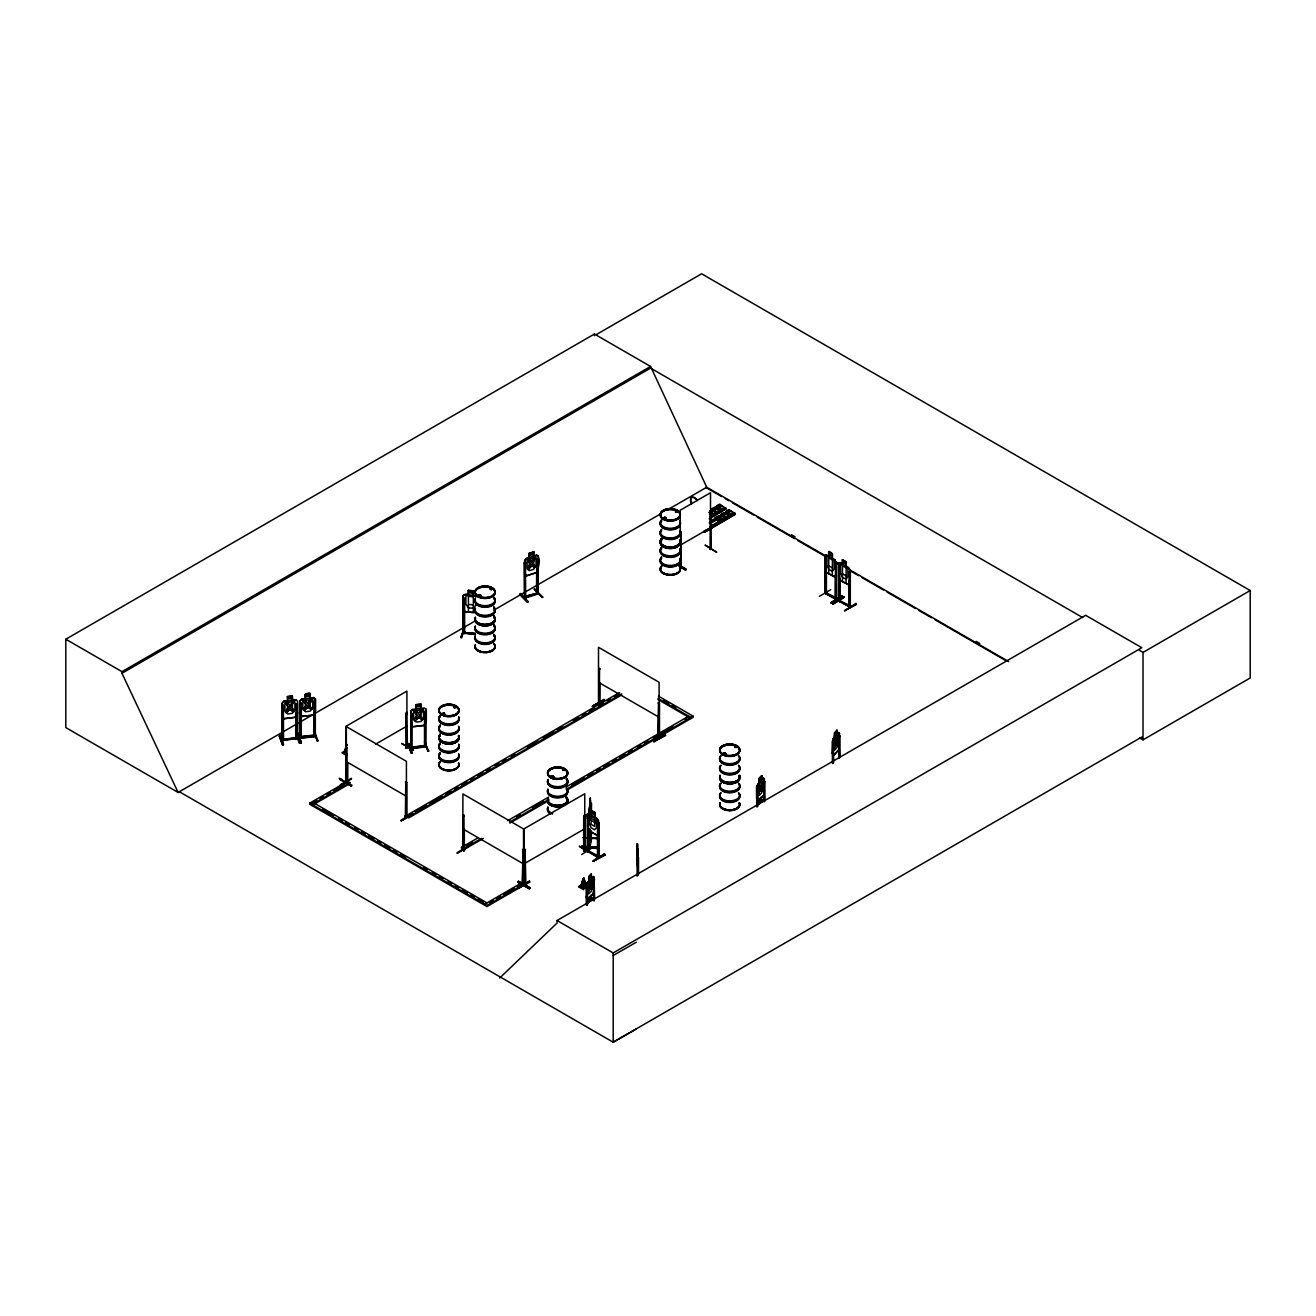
<?xml version="1.0" encoding="UTF-8"?>
<svg xmlns="http://www.w3.org/2000/svg" width="1316" height="1316" viewBox="0 0 1316 1316"><rect width="100%" height="100%" fill="white"/><g stroke="black" fill="none" stroke-linecap="round" stroke-linejoin="round"><path stroke-width="1.5" d="M589.963 815.081L590.177 811.248L590.489 813.765M583.531 881.588L583.63 878.134L586.048 884.911M637.388 846.764L637.438 843.688L637.766 875.124M590.687 815.821L590.654 802.859L590.177 809.291L589.881 806.971M581.442 847.504L581.54 846.254L597.513 847.274M597.415 848.491L581.442 847.405L597.497 847.965M597.497 847.405L581.524 846.385M637.388 858.295L637.388 848.54L637.915 863.757L637.651 856.946L637.487 859.447L637.388 858.493M589.782 815.904L589.864 806.988M590.21 815.443L590.21 802.53M589.075 815.64L590.407 797.99L589.765 801.263M589.667 806.79L589.667 814.818L590.21 803.961L589.075 809.85M637.701 862.062L637.553 863.987L637.109 856.19M589.667 805.359L589.42 815.443M347.21 754.348L345.746 754.2L346.7 744.214L345.664 749.577M583.481 878.644L586.262 887.379L583.926 888.316L582.462 888.168L583.63 878.134M345.878 782.675L347.457 781.671M405.279 815.755L406.957 816.068L405.262 816.002M406.809 816.019L406.529 817.631L406.019 816.743M406.809 817.335L406.809 782.346L405.772 781.77L405.377 817.104M462.788 850.103C467.69 851.649 460.913 846.78 464.055 849.56M463.906 850.843L462.804 850.235L462.903 793.943L523.505 828.915L523.62 885.224L523.834 883.546L522.468 883.299M463.528 849.955L464.334 850.531L464.334 829.425M599.652 702.925L598.5 702.267M659.069 737.322L657.918 736.647L659.596 736.96L659.612 738.375L657.918 737.931L659.217 738.589L659.102 682.28L598.5 647.308L598.5 703.583L600.047 703.978M588.334 852.242L587.232 851.649L588.91 851.962L588.762 830.56M588.762 850.662L587.331 850.449M597.497 856.107C600.655 855.63 595.474 856.601 598.648 858.032L598.5 820.427L594.766 816.841L594.898 812.466L591.048 810.376L594.898 812.466M588.482 851.32L598.352 856.65L598.533 857.966L579.353 846.089L599.06 856.469L599.043 857.802L598.928 822.747L597.892 822.155M579.501 846.632L598.862 857.637M658.066 736.713L659.069 738.605M658.921 738.49L657.967 737.996L658.461 702.728L659.497 703.32L659.497 738.292L658.461 737.717M659.497 736.976L658.428 736.351L658.345 737.651L658.461 714.621M825.264 591.608L826.514 592.216L826.135 593.845L824.885 593.236L824.869 555.615L826.02 572.098L834.87 577.099L836.285 573.463M826.53 592.332L824.852 591.887L826.563 593.565M835.216 597.809C838.621 597.875 833.999 599.274 836.302 599.635L836.17 561.899L832.403 558.329M824.869 593.121L836.581 599.29M836.581 598.023L826.135 592.924L836.005 598.254L835.956 599.57M838.785 599.932C841.533 599.454 836.762 600.951 840.134 601.33M839.756 601.692L840.085 600.096M848.754 605.557L850.449 606.002L848.935 605.738M849.873 607.564L848.787 606.956L849.281 571.687L850.3 572.279L850.3 607.268L838.72 601.116M833.242 756.058L832.436 752.801L833.176 756.256L838.736 749.824L839.378 733.193L839.427 758.065M838.802 749.89L839.378 744.724M679.484 565.995L685.735 570.075L679.237 566.225L685.735 570.075L686.047 569.154L679.517 565.436L686.014 569.203M636.96 846.649L637.931 870.386L636.96 858.032M590.226 797.99L589.848 805.359M589.765 802.694L590.111 799.454M599.356 838.226L583.301 837.766L599.372 838.276M589.979 811.594L589.979 815.492M591.542 803.402L591.378 815.904M591.361 838.407L589.14 846.139L590.127 845.415M590.851 837.075C591.394 843.984 590.851 833.768 591.361 838.045M590.999 836.976L589.996 845.579M591.69 838.489L589.815 847.422L589.979 829.096M590.539 813.633L590.983 812.35L590.851 815.821L590.621 800.227M345.746 754.2L344.627 753.657L346.766 744.675M582.462 888.168L581.343 887.626L583.301 878.545M442.044 713.897L443.607 713.124M442.67 713.321L442.916 714.292M443.114 713.42L442.094 714.127M442.883 714.473L444.364 713.305M479.205 595.013L479.073 596.115M454.25 707.597L454.185 707.778M454.25 706.955L455.681 707.416L454.382 706.791M454.382 706.939L455.649 707.547L454.365 707.86M481.261 595.934L479.748 594.799M491.394 589.667L490.967 588.466L490.194 589.486M490.835 589.354L490.852 588.499M490.555 589.486L491.526 589.404L490.49 589.157M490.588 589.107L491.394 588.597M550.927 776.292L551.536 777.443L553.345 777.098M551.634 776.621L552.687 775.716M553.822 776.884L553.263 775.914M562.672 770.057L563.528 769.58M563.133 770.436L564.021 769.695M664.087 517.747L664.333 518.718M665.485 518.817C667.705 517.484 662.622 517.04 664.728 517.566M666.06 518.34L665.287 517.566M675.799 511.299L676.704 511.365L675.519 511.48M677.016 511.71L675.733 511.628M676.079 511.628L675.848 511.727M722.862 753.706L724.162 752.736M723.734 753.657L724.409 752.637L725.971 753.706M723.455 753.723L724.162 754.249M725.346 753.854L724.952 753.015M723.866 753.821L725.511 753.262L724.688 752.653M735.628 746.633L736.088 747.011M735.381 747.324L735.874 746.501M344.118 752.851L346.552 744.313L344.627 753.657M475.948 605.097L473.349 608.288L468.48 607.844L465.88 604.143L465.88 596.115L468.48 594.931C466.802 591.937 460.386 597.793 464.877 594.487M468.48 612.137L468.348 590.358L473.546 590.851L473.513 595.26L464.844 594.585M468.315 594.766L468.348 590.358M473.365 590.983L473.349 612.598L464.712 611.792L463.117 607.35M473.546 590.851L468.315 590.456M581.08 885.981L583.268 878.282L581.343 887.626M580.833 886.82L583.218 878.43M463.281 598.04L464.712 598.188M464.301 628.406L461.735 637.75L460.863 637.651L464.4 627.864L463.528 628.505M460.88 637.586L464.4 627.864M475.356 634.526L463.117 633.012M463.166 632.157L464.877 631.91L463.117 631.729M464.581 631.779L464.795 633.506L463.166 633.424M340.531 779.269L351.487 786.145C327.487 769.827 344.874 783.76 352.046 785.109M351.487 786.113L340.104 779.5M529.92 887.741L518.438 881.309L529.953 887.724L529.328 888.81L517.912 882.213L529.345 888.744M538.096 593.483L524.212 597.957C523.242 594.454 528.506 597.809 524.426 598.319L524.212 562.985L525.479 562.574L525.643 597.925M538.211 592.578L536.533 592.71L538.343 592.578M538.211 567.739L536.681 572.394L526.104 575.799M524.722 572.082L526.071 576.079L536.879 572.592C538.31 567.624 541.616 558.247 536.747 555.155L533.852 556.207M832.354 752.917L833.044 738.835M598.5 831.909L597.184 835.627L598.467 832.09M834.87 577.099L836.17 573.381M846.007 566.193L849.889 569.91C851.814 571.703 846.797 591.838 850.021 581.392M587.15 882.641L586.081 885.043L586.311 905.128M586.311 885.059L588.926 880.98L588.844 876.62L591.378 874.219M764.316 801.674L764.349 778.743C762.688 776.572 757.095 784.287 756.651 786.688L756.733 806.724M756.733 786.672L759.348 782.592L759.348 778.282L761.8 775.815M289.783 705.985L292.399 701.872L292.3 709.916L287.497 710.508L287.497 702.464L294.175 701.494L290.902 706.84C298.074 712.252 291.938 714.029 289.865 707.893C288.056 714.374 281.459 714.456 288.78 707.07C281.18 699.717 289.306 702.316 289.964 705.837M519.507 594.322L527.338 602.448M528.127 601.461L520.198 593.417L528.127 602.202M295.738 717.105L297.432 712.63M282.167 714.621L283.762 718.717L295.87 717.22L297.63 712.729M313.636 714.901L315.495 710.426L313.767 715.032L301.66 716.513L300.064 712.433M424.443 725.231L426.285 720.757L424.558 725.363L412.451 726.843L410.855 722.747M839.46 733.374L838.621 732.519L837.075 734.641L836.992 730.051L834.591 732.765L833.472 739.921L833.587 762.721M340.17 784.978L351.536 778.365L341.617 784.895M351.438 778.924L341.716 784.566M457.261 852.587L468.628 845.958L457.343 853.294M457.228 853.113L468.463 846.517M604.225 700.063L592.348 706.248M592.858 705.952L604.143 699.832M604.143 699.355L592.299 706.297M581.688 854.479L592.48 847.668M844.378 596.888L832.567 603.797M844.329 597.448L833.143 604.225M283.483 744.988L280.111 735.2L283.483 744.264L282.611 745.103L279.288 735.957L282.611 745.07M297.169 733.835L298.041 732.996L301.38 742.8L300.509 742.898L297.169 733.802L301.282 742.619M407.976 744.116L408.848 743.31L412.171 753.114L411.299 753.229L407.976 744.116L408.848 744.034L412.056 752.949M411.299 753.196L408.042 744.05M587.035 882.691L593.253 876.489L591.378 878.512L591.312 873.923L588.696 876.571L588.778 880.93L587.479 883.694L587.512 904.553M763.625 778.282L761.8 780.125L761.734 775.535L759.118 778.184L759.2 782.543L757.884 785.29L757.934 806.165M587.084 905.145L588.565 898.154L591.032 895.686M345.713 782.642L345.828 726.333L406.414 761.322L406.414 817.565L405.953 816.775M598.5 703.682L599.125 702.037L598.862 703.237M583.597 849.33C587.528 847.126 582.511 853.179 584.748 850.021L584.748 793.778L524.146 828.767L524.146 885.01L523.883 849.955L522.863 849.363L522.468 884.714L522.353 883.233M588.877 850.728C585.34 849.593 589.683 850.646 588.877 852.011M838.572 601.099L838.588 563.544L839.921 562.606L842.602 564.268M281.756 740.299L297.482 738.375M299.653 738.095L315.379 736.17M412.303 747.241C411.924 751.781 408.815 744.955 412.303 747.603L426.17 745.218M410.444 748.426L426.17 746.501M347.737 782.017L346.601 782.642L347.852 780.618L345.68 781.293L347.457 780.404M407.318 746.353L405.772 746.748L406.809 746.024M525.577 883.414L523.258 883.891L523.505 885.158M590.884 838.44L589.14 847.405L589.436 846.451M589.881 847.389L589.815 829.919M680.207 566.406L680.142 565.09M681.112 566.472L680.142 565.222M710.558 548.937L710.92 549.233M478.925 594.996L478.975 596.477L481.146 595.77M490.276 588.861L491.361 589.486M444.43 714.177L444.627 713.157M454.316 707.268L455.171 707.547M663.758 517.747L664.596 519.178L666.406 518.389M664.531 518.817L664.761 517.352M551.075 776.095L552.078 777.213M551.272 776.391L552.72 775.798L553.148 776.95M552.078 776.144L552.605 775.914M563.232 769.876L564.153 770.551L563.824 769.531M725.807 753.772L723.06 754.15L724.409 752.933M736.088 747.159L734.854 747.488M524.673 598.237L524.574 560.616L526.038 558.609L529.262 557.688L529.164 553.296L533.852 551.898L533.704 556.388L536.007 557.079L536.007 565.123L533.704 569.302L529.41 570.7L527.107 567.986L527.107 559.958L529.41 557.787L529.164 553.296M524.804 560.715L526.186 558.823M833.077 738.934L838.785 732.568M833.242 738.983L834.837 737.174L834.591 732.765M833.094 743.145L833.094 762.573M838.917 757.917L839.575 735.792L840.085 757.325M840.085 735.94L838.917 736.549M833.077 756.009L838.588 749.775M283.45 740.415L283.335 705.113M297.383 737.47L295.886 737.289L297.317 737.108M297.597 738.687L297.597 701.066L295.771 699.767L292.448 700.178L294.883 701.56L294.883 709.604L292.3 713.354L287.497 713.946L284.914 710.821L284.914 702.793L287.497 701.033L287.283 696.509L292.448 695.884L292.481 700.276L292.267 696.049M301.512 736.927L301.315 738.26L301.035 736.565L299.686 736.779L313.619 735.48M301.232 738.342L301.348 703.237L299.818 703.089L299.768 738.424L315.33 736.499L315.33 698.944M424.723 745.35L426.285 746.814L410.724 748.722L410.822 711.117L412.467 709.373L424.509 708.008L426.318 709.308L426.318 720.855M340.614 778.595L340.054 779.631M287.316 700.918L283.779 701.247L282.167 703.089L282.068 740.678L281.92 705.294L283.45 705.442M283.878 701.477L282.331 703.122L282.331 714.588M315.527 710.525L315.527 698.977L313.685 697.579C305.707 701.099 315.511 689.041 305.18 694.322L305.213 698.714L301.677 699.043L300.032 700.786L300.13 738.473L299.966 736.746M300.229 700.918L301.792 699.29M411.02 711.249L412.566 709.604M711.002 549.265L710.508 513.997L710.327 548.953M587.035 886.902L587.035 904.388M593.417 899.914L594.125 879.746L594.618 899.338M594.618 879.91L593.417 880.47M587.035 899.766L593.055 893.696M593.203 893.745L587.117 900.029L586.163 896.492M757.457 788.514L757.457 804.06M763.823 801.526L764.547 781.359L765.04 800.95M765.04 781.523L763.823 782.082M763.543 795.374L757.391 801.576L763.691 795.423L764.497 790.324M590.966 895.406L590.884 899.947C598.138 892.692 581.623 908.928 588.565 902.447L588.318 898.038L591.114 895.456L591.032 899.996L592.2 900.062M761.454 797.299L758.97 799.766L758.74 803.961L758.74 799.651L761.388 797.019L761.454 801.609L763.198 799.536L764.102 800.424M758.822 804.01L763.346 799.585M346.371 782.23L346.322 726.103L406.907 691.114L406.907 714.44M405.756 747.932L407.417 747.636L407.434 746.238M525.166 849.429L525.577 884.78L525.166 849.429L522.468 849.593M585.077 850.35L584.008 850.926L584.748 815.048L583.728 815.64L583.613 850.695L585.291 848.968L584.008 849.643M525.89 597.793L525.249 596.247L536.813 593.351L524.278 596.559M665.945 518.488L663.758 518.586M666.11 518.948L665.781 517.435M676.967 512.105L675.371 511.973M444.282 714.292L444.282 713.075M563.166 770.057L564.383 770.057M723.586 753.443L725.248 753.443M725.363 753.871L724.409 754.183M736.236 747.587L735.628 746.501M587.331 851.715L587.314 814.078L588.63 813.156L587.446 814.209M824.869 555.615L826.185 554.678C832.946 560.665 824.03 545.827 832.518 553.954L832.271 575.618M824.984 555.747L826.07 554.76L834.953 559.629M838.72 563.659L839.97 562.787M344.364 752.012L345.318 751.354M709.143 518.8L726.087 508.815L719.868 504.357L709.785 511.085M721.448 506.216L720.675 505.821M709.669 511.036L719.868 504.818L725.692 508.338L709.998 517.336M735.315 514.194L704.817 532.092L735.397 514.178L729.179 509.736L729.607 510.97M729.854 511.085L730.742 511.595M704.06 531.648L704.965 532.141L704.06 531.648L734.937 513.421L729.179 510.197L710.13 521.432M680.717 566.702L680.717 531.187L681.162 566.357M710.903 514.227L709.998 514.293M716.463 552.325L705.063 545.054L716.776 552.111M711.627 509.226C728.554 516.662 703.435 510.131 714.72 507.4L720.461 511.101L714.72 507.4M716.776 506.183C733.703 513.618 708.584 507.088 719.868 504.357M710.031 511.529L718.487 506.528M718.635 506.578L710.146 511.579L714.621 514.54M709.143 512.434L720.987 505.443M709.209 512.714L719.359 506.742M711.15 512.154L719.605 507.17M711.265 512.22L719.753 507.219M722.813 508.404L710.541 515.658L722.879 508.7M725.61 507.598L711.528 516.365M709.719 517.172L725.626 508.042M710.722 517.747L726.054 508.831M715.098 518.027C732.025 525.462 706.906 518.948 718.191 516.217L723.932 519.919L718.191 516.217M720.938 514.605C737.865 522.041 712.746 515.51 724.03 512.779L729.771 516.481L724.03 512.779M726.087 511.562C743.014 518.998 717.894 512.467 729.179 509.736M710.64 521.449L729.229 510.476M709.209 522.88L727.945 511.957M709.554 523.061L728.603 511.825M710.064 523.077L728.669 512.105M710.311 523.521L717.22 519.573M720.461 517.533L729.064 512.582M710.146 526.745L732.124 513.783M709.702 527.025L732.074 514.013M710.212 527.042L732.19 514.079M710.459 527.469L734.92 512.977M703.698 531.467L707.218 529.509M710.574 527.535L734.279 513.553L733.818 512.779M704.553 531.664L735.002 513.701M836.038 573.447L836.285 561.899M842.487 564.054L842.487 559.761L846.254 561.883L846.007 583.547M826.02 572.098L835.002 577.017M846.122 561.948L842.355 559.826M849.889 569.91L848.688 567.558L839.855 562.853M838.588 575.076L839.756 580.011L848.639 584.748M346.207 747.373L347.243 747.949L346.207 747.373L346.815 783.25M406.167 746.978L406.266 748.261L405.887 712.959L406.907 712.367L407.302 747.718L406.167 748.245L405.887 746.682M406.463 748.146L406.282 713.19L407.302 712.598M413.553 750.235L401.577 743.392L413.027 749.939M598.895 668.331L599.932 668.923L598.895 668.331L598.895 703.32L599.932 703.912L599.932 682.807M406.809 782.346L405.377 781.984M826.135 593.845L826.415 558.56M835.15 599.109L835.545 563.758L836.581 564.35L836.581 599.339M836.581 564.35L835.15 563.988M411.349 815.394L401.084 820.822L412.369 813.485L412.994 814.489M410.839 815.015L401.183 820.756L411.02 815.015M839.115 565.896L840.151 566.489M850.3 572.279L848.886 571.917M819.424 596.296L830.709 589.7M463.298 814.966L464.334 815.558L463.298 814.966L463.479 849.988L463.479 848.705M842.783 596.543L830.857 602.827L842.174 595.506L830.955 602.761L842.783 596.543L830.939 602.679M659.497 703.32L658.066 702.958M842.733 596.461L831.498 603.156M832.518 603.863L844.444 596.905M849.445 605.426L839.871 600.853L849.149 605.689M849.281 583.35L848.935 607.005M855.893 603.435L844.592 610.739L856.502 604.472L855.959 603.518M844.592 610.739L856.025 604.143M665.09 734.46L653.772 741.78L665.699 735.512L665.139 734.558M653.772 741.78L665.156 735.118M524.837 884.681L486.953 906.543L309.754 804.24L309.754 803.138L486.953 905.441L524.837 883.579L524.788 885.24L524.558 850.251L525.577 849.659M587.726 816.364L588.762 816.956M598.928 822.747L597.497 822.385L597.497 857.506L599.027 857.67M517.895 882.296L518.52 881.21M522.353 883.595L522.863 863.247M518.175 888.415L529.493 881.095L518.175 888.415L530.035 882.049M584.567 848.787L583.613 849.412M593.203 861.223L605.13 854.972L593.203 861.223L604.554 853.936L593.351 861.223M593.269 860.549L604.57 854.002M178.186 792.495L65.8 727.6L65.8 639.231L594.421 334.034L650.581 366.457L706.741 487.249L825.757 555.961M596.181 334.659L701.609 273.794L1250.2 590.522L1250.2 677.97L1143.012 739.855L1139.459 737.799M65.8 639.231L121.96 671.654L650.581 366.457M636.27 1028.98L613.19 1042.206L179.354 791.739L178.104 792.446L121.96 673.298L650.581 368.102L1082.64 617.549M178.104 792.446L475.899 620.527M493.648 610.262L660.566 513.898M667.738 509.703A9.952 5.758 0 0 1 679.944 516.744A9.952 5.758 0 0 1 663.28 519.31A9.952 5.758 0 0 1 667.738 509.703L706.741 487.249M680.207 545.219L710.508 527.716M345.154 750.729L341.93 752.719L346.766 755.729M375.751 744.083L406.907 726.103M309.754 803.138L347.621 781.276L349.842 782.559L349.842 783.645L311.958 805.507L311.958 804.421L349.842 782.559M309.754 804.24L316.646 800.26M320.084 798.269L323.522 796.279M326.977 794.288L330.415 792.314M333.853 790.324L344.183 784.352M619.474 692.578L406.447 815.558L408.651 816.841L621.678 693.845M415.33 811.528L425.973 805.376M429.526 803.319L441.946 796.147M445.499 794.107L450.829 791.031M454.382 788.975L457.935 786.935M461.472 784.879L466.802 781.803M470.355 779.746L473.908 777.707M477.461 775.65L482.775 772.574M486.328 770.534L489.881 768.478M495.211 765.402L498.764 763.362M502.301 761.306L505.854 759.25M511.184 756.19L514.737 754.134M527.157 746.962L537.816 740.809M543.146 737.733L553.789 731.581M557.342 729.541L562.672 726.465M573.315 720.313L578.645 717.236M582.198 715.18L585.735 713.14M589.288 711.084L594.618 708.008M598.171 705.968L603.501 702.892M607.038 700.836L610.591 698.78M614.144 696.74L617.697 694.683M621.678 694.947L408.651 817.927L408.651 816.841M483.252 838.44L463.725 849.725L461.521 848.442L461.521 847.356L477.494 838.128M507.68 820.707L548.509 797.134M566.258 786.886L688.745 716.167L685.192 719.309M466.851 845.365L472.164 842.289M516.546 816.677L520.1 814.62M532.519 807.448L543.179 801.296M571.588 784.895L584.008 777.723M587.561 775.683L592.891 772.607M596.428 770.551L599.981 768.511M603.534 766.455L608.864 763.379M612.417 761.322L615.954 759.283M619.507 757.226L624.837 754.15M628.39 752.11L631.943 750.054M637.257 746.978L640.81 744.938M644.363 742.882L647.916 740.826M653.246 737.75L656.783 735.71M660.336 733.654L672.772 726.481M463.709 850.761L463.725 848.623L481.475 838.374M509.884 821.974L548.937 799.437M566.686 789.189L693.154 716.167L693.154 717.253L566.686 790.274M509.884 823.076L548.937 800.523M587.314 814.078L588.597 830.495L597.349 835.545M588.63 813.156L591.295 814.834M587.281 818.157L598.467 824.606M587.446 825.543L588.597 830.495M524.146 863.757L584.748 828.767M522.616 882.312L484.749 904.174L484.749 905.26M489.914 902.283L493.352 900.292M496.806 898.302L500.245 896.328M503.683 894.337L514.013 888.366M517.451 886.375L520.906 884.401M578.645 886.573L581.869 884.697L578.645 886.902L583.86 889.698M557.046 920.509L1085.667 615.312L1141.827 647.719L613.19 952.932L557.046 920.509L557.046 923.059L499.652 978.084M1139.459 650.351L1143.012 652.407L1250.2 590.522M1141.827 737.009L613.19 1042.206L613.19 952.932M613.19 955.482L636.27 942.256M536.78 592.578L536.78 593.845M464.663 633.555L464.63 598.5M297.827 733.654L301.38 742.8M478.662 595.062L480.307 594.717M584.205 850.86L584.304 849.544M525.002 883.168L525.298 884.352M710.327 547.67L710.492 549.562L710.508 492.743L680.207 510.23L680.207 531.615M710.574 548.262L709.933 549.315M529.262 553.378L533.852 551.898M525.758 562.853L524.212 562.985M536.681 558.955L538.211 558.823L537.767 593.532L537.948 592.249M534.312 589.568L542.932 597.415L534.411 588.877M524.492 598.237L538.343 593.845L538.359 592.496M534.312 588.844L542.34 597.513L534.51 589.42M315.412 735.299L313.8 735.463M301.397 736.615L315.034 734.887L317.107 740.859L317.978 740.727L317.107 740.859M410.756 747.06L424.426 745.81M424.723 746.633L425.989 746.945L426.121 709.275M426.203 746.896L426.104 745.185M664.531 517.846L665.83 518.06M479.468 594.947L478.662 596.329M480.307 595.819L480.011 595.803A10.166 5.873 0 0 0 477.873 596.822M480.011 596.247L480.587 594.996M552.868 776.769L551.782 776.769M313.915 734.97L314.113 736.763L313.784 701.379M828.751 556.421L826.876 556.783L826.876 564.827L828.751 569.335L832.271 571.325L834.163 568.94L834.163 560.896L832.271 558.412M842.487 564.35L840.595 564.712L840.595 572.756L842.487 577.263L846.007 579.237L847.882 576.869L847.882 568.825L846.007 566.324M589.305 815.262L591.164 814.9L591.164 810.311M825.264 592.891L824.984 558.198L826.02 558.79M835.43 597.398L835.775 598.747M849.149 605.327L849.149 606.61M598.78 701.971L599.866 702.53M346.289 781.079L346.305 782.296M587.61 850.004L587.907 851.386L587.726 829.968M597.777 857.078L597.892 835.775M287.497 696.74L292.3 696.148M305.394 694.535L310.198 693.943M301.709 699.141L313.685 697.579M295.886 703.583L297.432 703.715L297.301 738.819M301.348 703.237L299.818 703.089M313.899 701.691L315.215 701.214M283.762 718.717L295.87 717.22M313.767 715.032L301.66 716.513M412.188 746.929L412.105 748.574L412.138 713.552L410.608 713.42M424.591 711.709L426.006 711.545M280.111 735.2L279.272 736.022M295.87 733.983L296.742 733.884L300.081 742.964L299.209 743.063L295.87 733.259L300.081 742.931M283.154 738.802C275.422 740.563 316.482 735.118 283.614 739.493L283.499 738.802M282.216 740.612L297.317 738.391M410.987 722.599L412.566 726.679L424.558 725.363M424.558 741.385L427.996 751.008M424.558 742.125L425.43 742.01M427.881 750.465L428.736 751.025M664.596 517.451L666.11 517.682M665.287 518.488L664.465 518.438M479.748 594.635L479.073 595.655M479.205 595.819L480.044 595.885M479.386 596.362L480.587 595.441M443.344 713.371L444.43 713.634M724.787 754.364L723.685 754.282M552.325 777.147L553 775.831M825.938 592.496L825.05 592.019M835.627 598.747L835.545 575.421M836.104 599.57L825.05 593.286M849.84 607.499L849.889 569.828M599.504 702.941L599.537 704.126M463.857 850.778L463.939 815.788M637.207 849.889L637.684 849.034L637.553 860.549L637.273 857.703M637.75 852.998L637.947 874.762M638.507 857.259L638.507 874.745M296.067 738.901L296.001 703.895M346.717 782.559L346.848 748.179M583.317 837.568L599.29 838.588M590.127 846.698L589.272 846.533L589.42 829.064M480.241 595.243L478.695 595.424M761.635 780.075L762.951 780.191L761.635 792.989L759.2 795.456L757.884 793.334M761.29 801.559L762.622 801.674M468.48 596.362L473.349 596.822M468.48 604.389L473.349 604.85M464.745 611.677L474.928 612.647M475.438 633.292L464.795 632.585L475.356 633.621M463.281 633.029L475.438 634.213M424.591 721.431L424.723 747.093L424.591 745.794M317.896 740.678L315.231 733.423M664.761 518.422L664.333 518.274M480.011 594.733L481.311 595.704M479.468 596.164L478.662 595.276M552.572 775.7L553.871 776.654M832.205 741.303L832.436 763.329M761.734 779.845L761.882 775.585M756.651 798.253L756.585 786.623M594.125 901.131L593.927 877.13L593.894 900.062M761.388 801.329L761.536 797.068M593.615 898.614L592.776 897.923M599.356 704.093L599.537 669.153M405.854 815.459L406.183 817.565M723.932 754.2L723.01 753.772M444.084 712.976L444.693 714.522L442.34 714.16M828.751 552.111L832.271 554.102M828.751 557.852L832.271 559.843M842.487 565.781L846.007 567.772M828.751 565.88L832.271 567.87M842.487 573.809L846.007 575.799M839.756 580.011L848.721 584.946M713.19 513.734L710.311 512.105A1.793 1.036 0 0 1 711.972 513.125A1.793 1.036 0 0 1 709.768 513.997M346.322 781.062L347.885 781.951M791.475 534.74L795.029 536.78M976.225 641.402L979.778 643.442M834.64 561.093L839.97 564.169M848.853 569.302L1008.73 661.603M705.689 487.364L721.694 496.609M725.248 498.665L728.801 500.722M732.354 502.761L753.69 515.082M757.243 517.139L794.584 538.688M798.138 540.744L824.803 556.142M835.463 562.294L839.016 564.35M851.468 571.539L858.575 575.635M862.128 577.691L883.464 590.012M887.017 592.068L915.459 608.486M919.012 610.542L931.465 617.714M935.018 619.77L1006.131 660.829M658.444 696.131L693.154 716.167M663.659 700.227L668.857 703.221M672.328 705.228L675.799 707.235M657.967 698.401L690.949 717.434L690.949 718.536L657.967 699.487M598.5 682.28L659.102 717.269M588.565 813.403L597.135 818.355L598.369 820.493L598.369 831.975M587.314 816.117L598.5 822.582M588.68 830.396L597.25 835.347M345.828 761.322L406.414 796.312M462.903 828.915L523.505 863.905M461.521 847.356L463.725 848.623M486.953 902.891L314.179 803.138L314.179 804.24M322.996 809.324L333.573 815.427M338.854 818.486L342.39 820.526M345.911 822.549L349.431 824.589M354.728 827.649L358.248 829.689M361.785 831.712L365.305 833.752M368.825 835.792L374.122 838.851M377.643 840.875L381.179 842.914M384.7 844.954L389.997 847.998M393.517 850.037L397.037 852.077M400.574 854.117L405.854 857.16M423.489 867.343L427.009 869.383M432.306 872.442L435.826 874.466M439.363 876.505L442.883 878.545M448.164 881.588L451.701 883.628M455.221 885.668L458.758 887.708M462.278 889.748L467.558 892.791M471.095 894.831L474.615 896.87M478.152 898.894L483.433 901.953M589.206 847.356L589.255 829.886M536.681 555.319L538.31 556.339M473.349 595.375L475.948 597.069M313.751 736.697L313.784 713.042M424.542 747.027L424.706 712.022M313.603 697.727L315.363 699.059M592.726 898.104L593.68 898.812M763.477 778.233L764.415 778.94M593.105 876.44L594.075 877.18M593.055 876.62L593.993 877.328M840.085 601.363L840.151 580.093M405.279 817.039L405.657 815.41M730.347 511.118L729.179 510.197M536.747 555.155L526.038 558.609M524.574 572.164L526.186 575.898M524.212 596.691L524.706 598.286M401.117 820.098L412.451 813.601M587.479 891.722L588.778 893.844L591.229 891.376L592.529 886.622L592.529 878.578L591.229 878.463L591.229 874.169M850.399 605.936L850.432 607.334L839.115 600.886L839.115 579.501M834.788 559.826L836.038 561.965M833.472 747.949L834.673 750.038L836.91 747.504L838.111 742.717L836.91 730.298M301.792 716.348L300.196 712.285L300.196 700.819M315.1 734.69L317.321 740.744M295.771 699.767L283.779 701.247M421.136 708.304L421.136 704.011L415.971 704.636L416.004 709.044M428.753 751.091L424.706 741.994L427.881 751.189M410.444 747.143L410.921 748.788M463.133 607.252L464.844 611.66M756.585 798.088L757.539 801.625M584.057 878.249L586.015 885.734M838.72 575.01L839.871 579.945M824.984 567.081L826.152 572.016M583.942 878.611L585.307 888.037M583.876 878.167L584.37 881.671M637.059 845.925L637.931 853.097M637.701 854.035L637.438 843.688M583.712 878.66L583.926 888.316M1143.012 652.407L1143.012 739.855M849.741 606.183L849.675 607.499M842.487 559.761L842.487 581.557M839.756 566.719L839.871 601.774L839.575 600.392M832.929 744.034L832.929 763.477M828.751 551.832L828.751 573.628M826.415 572.164L826.415 593.549M825.839 592.463L825.79 593.779M764.267 778.891L764.267 790.34M757.21 789.403L757.21 806.889M637.257 843.688L637.125 876.259M599.274 838.785L583.301 837.766M594.766 812.531L594.651 816.907L596.51 819.424L596.51 827.451L594.651 829.82L591.164 827.813L589.305 823.29L589.091 809.817M594.421 334.034L594.421 335.679M591.378 831.449L591.361 839.312M590.983 830.577L590.818 839.279M588.367 817.187L588.482 852.242M588.186 850.86L588.137 852.176M586.804 887.79L586.804 905.276M585.143 815.262L585.143 850.383M538.211 556.257L538.162 593.944L536.895 594.289L536.944 559.234M536.681 568.677L536.533 593.993M533.622 551.996L533.622 556.306M524.722 560.632L524.804 572.18M486.953 905.441L486.953 906.543M463.314 595.786L463.331 633.457M463.133 595.704L463.199 633.341M410.987 711.15L411.02 722.698M405.772 793.663L405.772 816.743M347.737 762.852L347.621 782.362M347.342 762.622L347.358 782.099M347.243 761.832L347.243 782.938M310.165 693.845L310.198 698.253L312.78 699.372L312.78 707.399L310.198 711.166L305.394 711.759L302.812 708.633L302.812 700.589L305.394 698.845L305.361 694.437M295.886 713.305L295.837 738.901M283.335 714.835L283.335 740.53M121.96 671.654L121.96 673.298M738.523 765.682A10.166 5.873 0 0 1 729.722 774.482A10.166 5.873 0 0 1 720.921 765.682M722.649 753.887A10.002 5.774 0 0 0 739.378 751.288A10.002 5.774 0 0 0 727.139 744.214A10.034 5.79 0 0 0 722.632 753.936A10.034 5.79 0 0 0 739.428 751.337A10.034 5.79 0 0 0 727.123 744.231A10.002 5.774 0 0 0 722.649 753.887A10.002 5.774 0 0 1 724.721 752.9M738.523 756.026A10.166 5.873 0 0 1 729.722 764.826A10.166 5.873 0 0 1 720.921 756.026M738.523 765.188A10.166 5.873 0 0 1 729.722 773.989A10.166 5.873 0 0 1 720.921 765.188M738.523 755.532A10.166 5.873 0 0 1 729.722 764.333A10.166 5.873 0 0 1 720.921 755.532M739.378 756.404A10.002 5.774 0 0 1 729.722 763.675A10.002 5.774 0 0 1 720.066 756.404M739.411 758.032A10.018 5.79 0 0 1 729.722 765.303A10.018 5.79 0 0 1 720.049 758.032M739.378 767.689A10.002 5.774 0 0 1 729.722 774.943A10.002 5.774 0 0 1 720.066 767.689M739.378 766.06A10.002 5.774 0 0 1 729.722 773.331A10.002 5.774 0 0 1 720.066 766.06M739.428 775.42A10.034 5.79 0 0 1 729.722 782.724A10.034 5.79 0 0 1 720.033 775.42M738.523 793.203A10.166 5.873 0 0 1 729.722 801.987A10.166 5.873 0 0 1 720.921 793.203M739.378 802.727A10.002 5.774 0 0 1 729.722 809.998A9.985 5.758 0 0 1 720.082 802.744A9.952 5.758 0 0 0 729.722 809.982A9.985 5.758 0 0 0 739.362 802.744A9.952 5.758 0 0 1 729.722 809.982A10.002 5.774 0 0 1 720.066 802.727M739.428 776.16A10.034 5.79 0 0 1 729.722 783.464A10.034 5.79 0 0 1 720.033 776.16M738.523 783.546A10.166 5.873 0 0 1 729.722 792.347A10.166 5.873 0 0 1 720.921 783.546M738.523 792.693A10.166 5.873 0 0 1 729.722 801.493A10.166 5.873 0 0 1 720.921 792.693M738.523 783.053A10.166 5.873 0 0 1 729.722 791.837A10.166 5.873 0 0 1 720.921 783.053M739.411 785.537A10.018 5.79 0 0 1 729.722 792.824A10.018 5.79 0 0 1 720.049 785.537M739.378 783.925A10.002 5.774 0 0 1 729.722 791.196A10.002 5.774 0 0 1 720.066 783.925M739.378 795.193A10.002 5.774 0 0 1 729.722 802.464A10.002 5.774 0 0 1 720.066 795.193M739.411 793.564A10.018 5.79 0 0 1 729.722 800.852A10.018 5.79 0 0 1 720.049 793.564M739.428 802.941A10.034 5.79 0 0 1 729.722 810.228A10.034 5.79 0 0 1 720.033 802.941M566.308 779.582A10.018 5.79 0 0 1 558.938 788.218A10.018 5.79 0 0 1 547.95 780.98M566.291 777.97A10.002 5.774 0 0 1 558.938 786.59A10.002 5.774 0 0 1 547.966 779.368M566.291 789.255A10.002 5.774 0 0 1 558.938 797.858A10.002 5.774 0 0 1 547.966 790.636M566.423 788.646A10.166 5.873 0 0 1 558.955 797.397A10.166 5.873 0 0 1 547.818 790.061M566.423 788.136A10.166 5.873 0 0 1 558.955 796.887A10.166 5.873 0 0 1 547.818 789.551M566.308 787.626A10.018 5.79 0 0 1 558.938 796.246A10.018 5.79 0 0 1 547.95 789.024M566.423 778.99A10.166 5.873 0 0 1 558.955 787.741A10.166 5.873 0 0 1 547.818 780.404M566.423 778.496A10.166 5.873 0 0 1 558.955 787.248A10.166 5.873 0 0 1 547.818 779.911M566.275 797.348A9.985 5.758 0 0 1 558.938 805.935A9.985 5.758 0 0 1 547.982 798.73A10.034 5.79 0 0 0 558.938 805.968A10.018 5.79 0 0 0 566.308 797.43A10.034 5.79 0 0 1 558.938 805.968A10.018 5.79 0 0 1 547.95 798.828M566.324 796.986A10.034 5.79 0 0 1 558.938 805.639A10.034 5.79 0 0 1 547.933 798.384M566.324 797.693A10.034 5.79 0 0 1 558.938 806.346A10.034 5.79 0 0 1 547.933 799.092A10.034 5.79 0 0 0 558.938 806.379A10.034 5.79 0 0 0 566.324 797.726M550.565 814.078A10.002 5.774 0 0 1 547.966 808.501M552.621 813.387A10.018 5.79 0 0 1 547.95 806.873M550.45 813.584A10.166 5.873 0 0 1 547.818 807.909M552.555 814.012A10.166 5.873 0 0 1 547.818 807.415M458.725 727.287A10.166 5.873 0 0 1 447.588 734.624A10.166 5.873 0 0 1 440.103 725.873M458.593 727.863A10.018 5.79 0 0 1 447.605 735.101A10.018 5.79 0 0 1 440.235 726.465M458.61 735.611A10.034 5.79 0 0 1 447.605 742.866A10.034 5.79 0 0 1 440.218 734.213M458.61 735.957A10.034 5.79 0 0 1 447.605 743.195A10.018 5.79 0 0 1 440.235 734.575A10.018 5.79 0 0 0 447.605 743.162A10.018 5.79 0 0 0 458.593 735.973A10.018 5.79 0 0 1 447.605 743.162A10.034 5.79 0 0 1 440.218 734.558M458.725 717.631A10.166 5.873 0 0 1 447.588 724.968A10.166 5.873 0 0 1 440.103 716.217M458.593 726.251A10.018 5.79 0 0 1 447.605 733.489A10.018 5.79 0 0 1 440.235 724.853M458.593 718.207A10.018 5.79 0 0 1 447.605 725.445A10.018 5.79 0 0 1 440.235 716.825M458.725 726.794A10.166 5.873 0 0 1 447.588 734.131A10.166 5.873 0 0 1 440.103 725.379M458.725 717.138A10.166 5.873 0 0 1 447.588 724.474A10.166 5.873 0 0 1 440.103 715.723M458.577 716.595A10.002 5.774 0 0 1 447.605 723.816A10.002 5.774 0 0 1 440.251 715.213M458.725 754.792A10.166 5.873 0 0 1 447.588 762.129A10.166 5.873 0 0 1 440.103 753.377M458.593 755.384A10.018 5.79 0 0 1 447.605 762.622A10.018 5.79 0 0 1 440.235 753.986M440.251 761.536A10.002 5.774 0 0 0 447.605 770.14A10.002 5.774 0 0 0 458.577 762.918A9.952 5.758 0 0 1 447.605 770.123A9.952 5.758 0 0 1 440.284 761.536A10.034 5.79 0 0 0 447.605 770.37A10.034 5.79 0 0 0 458.61 763.132M438.902 764.991A10.002 5.774 0 0 0 450.22 770.715A10.002 5.774 0 0 0 458.577 763.494A10.034 5.79 0 0 1 450.22 770.715A10.034 5.79 0 0 1 438.87 764.958M458.61 736.318A10.034 5.79 0 0 1 447.605 743.573A10.034 5.79 0 0 1 440.218 734.92M458.725 745.152A10.166 5.873 0 0 1 447.588 752.489A10.166 5.873 0 0 1 440.103 743.737M458.593 753.755A10.018 5.79 0 0 1 447.605 760.993A10.018 5.79 0 0 1 440.235 752.374M458.593 745.728A10.018 5.79 0 0 1 450.22 752.966A10.018 5.79 0 0 1 438.886 747.225M439.231 745.728A10.018 5.79 0 0 1 440.235 744.33M458.725 754.298A10.166 5.873 0 0 1 447.588 761.635A10.166 5.873 0 0 1 440.103 752.884M458.61 736.039A10.034 5.79 0 0 1 447.605 743.293A10.034 5.79 0 0 1 440.218 734.641M458.725 744.642A10.166 5.873 0 0 1 447.588 751.979A10.166 5.873 0 0 1 440.103 743.227M458.593 744.116A10.018 5.79 0 0 1 447.605 751.337A10.018 5.79 0 0 1 440.235 742.717M477.971 596.247A10.034 5.79 0 0 0 494.767 593.664A10.034 5.79 0 0 0 482.462 586.558A10.034 5.79 0 0 0 477.971 596.247A10.166 5.873 0 0 1 479.978 595.391M493.862 598.023A10.166 5.873 0 0 1 486.394 606.775A10.166 5.873 0 0 1 475.257 599.438M493.862 597.53A10.166 5.873 0 0 1 486.394 606.281A10.166 5.873 0 0 1 475.257 598.945M493.747 597.02A10.018 5.79 0 0 1 486.377 605.64A10.018 5.79 0 0 1 475.389 598.402M477.971 595.819A10.018 5.79 0 0 1 480.06 594.898M493.747 598.632A10.018 5.79 0 0 1 486.377 607.268A10.018 5.79 0 0 1 475.389 600.03M493.73 608.288A10.002 5.774 0 0 1 486.377 616.908A10.002 5.774 0 0 1 475.405 609.686M493.862 607.679A10.166 5.873 0 0 1 486.394 616.431A10.166 5.873 0 0 1 475.257 609.094M493.862 607.186A10.166 5.873 0 0 1 486.394 615.937A10.166 5.873 0 0 1 475.257 608.601M493.747 606.66A10.018 5.79 0 0 1 486.377 615.296A10.018 5.79 0 0 1 475.389 608.058M493.763 616.365A10.034 5.79 0 0 1 486.377 625.018A10.018 5.79 0 0 1 475.389 617.763A10.034 5.79 0 0 0 486.377 625.018A10.018 5.79 0 0 0 493.747 616.464A10.018 5.79 0 0 1 486.377 625.001A10.018 5.79 0 0 1 475.389 617.862M493.763 616.053A10.034 5.79 0 0 1 486.377 624.689A10.034 5.79 0 0 1 475.372 617.434M493.763 616.776A10.034 5.79 0 0 1 486.377 625.413A10.034 5.79 0 0 1 475.372 618.175M493.747 626.136A10.018 5.79 0 0 1 486.377 634.773A10.018 5.79 0 0 1 475.389 627.535M493.747 624.524A10.018 5.79 0 0 1 486.377 633.16A10.018 5.79 0 0 1 475.389 625.923M493.73 635.809A10.002 5.774 0 0 1 486.377 644.412A10.002 5.774 0 0 1 475.405 637.191M493.862 635.2A10.166 5.873 0 0 1 486.394 643.952A10.166 5.873 0 0 1 475.257 636.615M493.862 634.69A10.166 5.873 0 0 1 486.394 643.442A10.166 5.873 0 0 1 475.257 636.105M493.747 634.18A10.018 5.79 0 0 1 486.377 642.8A10.018 5.79 0 0 1 475.389 635.579M493.862 625.544A10.166 5.873 0 0 1 486.394 634.296A10.166 5.873 0 0 1 475.257 626.959M493.862 625.051A10.166 5.873 0 0 1 486.394 633.802A10.166 5.873 0 0 1 475.257 626.465M493.763 643.557A10.034 5.79 0 0 1 486.377 652.21A10.034 5.79 0 0 1 475.372 644.955M680.125 531.713A10.166 5.873 0 0 1 668.989 539.05A10.166 5.873 0 0 1 661.52 530.299M679.994 532.289A10.018 5.79 0 0 1 669.005 539.527A10.018 5.79 0 0 1 661.635 530.891M680.01 540.037A10.034 5.79 0 0 1 669.005 547.292A10.034 5.79 0 0 1 661.619 538.639M661.668 539.067A9.985 5.758 0 0 0 669.021 547.653A9.985 5.758 0 0 0 679.961 540.448A10.034 5.79 0 0 1 669.005 547.62A10.034 5.79 0 0 1 661.619 538.984M680.125 522.057A10.166 5.873 0 0 1 668.989 529.394A10.166 5.873 0 0 1 661.52 520.643M679.994 530.677A10.018 5.79 0 0 1 669.005 537.915A10.018 5.79 0 0 1 661.635 529.279M679.977 522.649A10.002 5.774 0 0 1 669.005 529.871A10.002 5.774 0 0 1 661.652 521.251M680.125 531.22A10.166 5.873 0 0 1 668.989 538.557A10.166 5.873 0 0 1 661.52 529.805M680.125 521.564A10.166 5.873 0 0 1 668.989 528.9A10.166 5.873 0 0 1 661.52 520.149M679.977 521.021A10.002 5.774 0 0 1 669.005 528.242A10.002 5.774 0 0 1 661.652 519.639M680.125 559.234A10.166 5.873 0 0 1 668.989 566.554A10.166 5.873 0 0 1 661.52 557.82M679.994 559.81A10.018 5.79 0 0 1 669.005 567.048A10.018 5.79 0 0 1 661.635 558.412M661.668 539.873A9.985 5.758 0 0 0 669.021 548.459A9.952 5.758 0 0 0 679.944 541.271A9.985 5.758 0 0 1 669.021 548.459A9.952 5.758 0 0 1 661.685 539.889M680.01 567.558A10.034 5.79 0 0 1 669.005 574.796A10.034 5.79 0 0 1 661.619 566.16M680.01 540.777A10.034 5.79 0 0 1 669.005 548.032A10.034 5.79 0 0 1 661.619 539.379M680.125 549.578A10.166 5.873 0 0 1 668.989 556.915A10.166 5.873 0 0 1 661.52 548.163M679.994 558.181A10.018 5.79 0 0 1 669.005 565.419A10.018 5.79 0 0 1 661.635 556.8M679.977 550.154A10.002 5.774 0 0 1 669.005 557.375A10.002 5.774 0 0 1 661.652 548.772M680.125 558.724A10.166 5.873 0 0 1 668.989 566.061A10.166 5.873 0 0 1 661.52 557.31M680.125 549.085A10.166 5.873 0 0 1 668.989 556.405A10.166 5.873 0 0 1 661.52 547.67M679.977 548.542A10.002 5.774 0 0 1 669.005 555.763A10.002 5.774 0 0 1 661.652 547.143M710.179 512.335A1.793 1.036 0 0 1 711.972 513.487A1.793 1.036 0 0 1 709.768 514.375M697.233 500.458A5.363 3.125 59.5 0 0 691.821 497.399A5.363 3.125 59.5 0 0 691.821 503.584L691.591 503.732A5.363 3.125 59.5 0 1 691.591 497.547A5.363 3.125 59.5 0 1 697.003 500.606M833.999 739.625L835.512 742.849L833.933 749.742L835.989 743.227C836.877 748.985 839.822 743.458 836.499 741.698L837.996 735.085L836.038 741.253L834.821 738.835L833.999 739.625M588.022 883.398L589.667 886.671L587.939 893.531L590.193 887.066C591.164 892.857 594.388 887.395 590.752 885.553L592.43 879.121L590.242 885.109L588.91 882.641L588.022 883.398M758.427 785.01L760.089 788.284L758.361 795.127L760.615 788.679C761.569 794.469 764.793 789.008 761.174 787.165L762.819 780.602L760.664 786.705L759.332 784.254L758.427 785.01M593.927 888.678L593.269 893.811L593.927 888.678M535.464 566.982L533.983 567.591L531.45 564.251C529.904 570.963 523.949 572.279 530.48 563.61C524.442 560.468 529.723 556.405 531.384 562.36C532.931 555.961 538.721 554.71 532.371 563.034L535.464 566.982M312.27 709.16L310.609 709.505L307.763 705.689C305.954 712.17 299.357 712.269 306.677 704.883C299.867 699.75 305.674 697.924 307.681 703.78C309.49 697.628 315.889 697.562 308.799 704.652L312.27 709.16M423.061 719.49L421.4 719.836L418.554 716.019C416.744 722.5 410.148 722.583 417.468 715.213C410.658 710.081 416.465 708.238 418.472 714.111C420.281 707.942 426.697 707.893 419.59 714.983L423.061 719.49M518.438 881.802L529.953 888.448L518.438 881.802M423.571 717.73L420.988 721.481L416.185 722.073L413.602 718.947L413.602 710.92L416.185 709.16L416.152 704.767L420.988 704.274L420.988 708.567L423.571 709.702L423.571 717.73M836.515 731.466L835.068 734.525L836.515 731.466M836.91 736.039L834.673 738.556L834.673 746.6L836.91 744.066L836.91 736.039M590.785 875.321L589.223 878.331L590.785 875.321M591.229 879.894L588.778 882.362L588.778 890.406L591.229 887.938L591.229 879.894M761.207 776.933L759.628 779.944L761.207 776.933M761.635 781.507L759.2 783.974L759.2 792.002L761.635 789.551L761.635 781.507M590.44 896.805L588.844 899.815L590.44 896.805M760.862 798.401L759.266 801.428L760.862 798.401M532.931 553.049L530.167 553.954L530.167 555.385L532.931 554.497L532.931 553.049M533.704 557.836L529.41 559.218L529.41 567.245L533.704 565.864L533.704 557.836M291.445 696.97L288.352 697.348L288.352 698.78L291.445 698.401L291.445 696.97M309.342 694.766L306.25 695.144L306.25 696.575L309.342 696.197L309.342 694.766M310.198 699.684L305.394 700.276L305.394 708.304L310.198 707.712L310.198 699.684M420.133 705.096L417.04 705.475L417.04 706.906L420.133 706.528L420.133 705.096M420.988 710.015L416.185 710.591L416.185 718.635L420.988 718.043L420.988 710.015M472.477 591.707L469.351 591.427L469.351 592.858L472.477 593.154L472.477 591.707M831.646 554.464L829.376 553.181L829.376 554.628L831.646 555.895L831.646 554.464M845.365 562.393L843.112 561.11L843.112 562.541L845.365 563.824L845.365 562.393M594.026 812.959L591.789 811.676L591.789 813.107L594.026 814.407L594.026 812.959M594.651 818.355L591.164 816.331L591.164 824.375L594.651 826.382L594.651 818.355M722.649 754.71A10.002 5.774 0 0 0 739.378 752.127A10.002 5.774 0 0 0 727.139 745.053A10.002 5.774 0 0 0 722.649 754.71M729.722 782.494A10.002 5.774 0 0 0 739.378 775.223A9.952 5.758 0 0 1 729.722 782.461A10.002 5.774 0 0 1 720.066 775.223A9.952 5.758 0 0 0 729.722 782.461M724.705 755.154A10.034 5.79 0 0 0 739.756 750.136A10.034 5.79 0 0 0 724.705 745.119A10.034 5.79 0 0 0 724.705 755.154M729.722 783.02A10.002 5.774 0 0 0 739.378 775.749A10.034 5.79 0 0 1 729.722 783.152A10.034 5.79 0 0 1 720.033 775.848A10.002 5.774 0 0 0 729.722 783.02A10.034 5.79 0 0 0 739.428 775.766A10.002 5.774 0 0 1 729.722 783.053A10.034 5.79 0 0 1 720.033 775.766A10.002 5.774 0 0 0 729.722 783.053M722.681 754.693A9.952 5.758 0 0 0 739.345 752.127A9.952 5.758 0 0 0 727.139 745.086A9.952 5.758 0 0 0 722.681 754.693M729.722 783.925A10.002 5.774 0 0 0 739.378 776.654A9.952 5.758 0 0 1 729.722 783.892A10.002 5.774 0 0 1 720.066 776.654A9.952 5.758 0 0 0 729.722 783.892M729.722 810.574A10.002 5.774 0 0 0 739.378 803.303A10.034 5.79 0 0 1 729.722 810.574A10.034 5.79 0 0 1 720.033 803.27A10.002 5.774 0 0 0 729.722 810.574M552.621 777.822A10.018 5.79 0 0 0 567.657 772.805A10.018 5.79 0 0 0 552.621 767.787A10.018 5.79 0 0 0 552.621 777.822M552.638 778.562A9.985 5.758 0 0 0 567.607 773.578A9.985 5.758 0 0 0 552.638 768.593A9.985 5.758 0 0 0 552.638 778.562A9.952 5.758 0 0 0 567.591 773.594A9.952 5.758 0 0 0 552.654 768.61A9.952 5.758 0 0 0 552.654 778.579M558.938 805.392A10.002 5.774 0 0 0 566.291 796.789A9.952 5.758 0 0 1 558.938 805.376A10.002 5.774 0 0 1 547.966 798.17A9.952 5.758 0 0 0 558.938 805.376M552.605 778.101A10.034 5.79 0 0 0 567.673 773.084A10.034 5.79 0 0 0 552.605 768.067A10.034 5.79 0 0 0 552.605 778.101M550.532 776.901A10.034 5.79 0 0 0 567.328 774.302A10.034 5.79 0 0 0 555.039 767.195A10.034 5.79 0 0 0 550.532 776.901M558.938 806.823A10.002 5.774 0 0 0 566.291 798.22A9.952 5.758 0 0 1 558.938 806.807A10.002 5.774 0 0 1 547.966 799.618A9.952 5.758 0 0 0 558.938 806.807M443.903 714.983A10.002 5.774 0 0 0 458.906 709.982A10.002 5.774 0 0 0 443.903 704.981A10.034 5.79 0 0 0 443.887 715.049A10.034 5.79 0 0 0 458.955 710.031A10.034 5.79 0 0 0 443.887 704.998A10.002 5.774 0 0 0 443.903 714.983M447.605 742.635A10.002 5.774 0 0 0 458.577 735.414A9.952 5.758 0 0 1 447.605 742.602A9.952 5.758 0 0 1 440.284 734.032A10.002 5.774 0 0 0 447.605 742.635M443.903 715.822A10.002 5.774 0 0 0 458.906 710.821A10.002 5.774 0 0 0 443.903 705.82A10.002 5.774 0 0 0 443.903 715.822A9.952 5.758 0 0 0 458.873 710.821A9.952 5.758 0 0 0 443.936 705.837A9.952 5.758 0 0 0 443.936 715.805M443.887 715.328A10.034 5.79 0 0 0 458.955 710.311A10.034 5.79 0 0 0 443.887 705.294A10.034 5.79 0 0 0 443.887 715.328M447.605 744.066A10.002 5.774 0 0 0 458.577 736.845A9.952 5.758 0 0 1 447.605 744.034A9.952 5.758 0 0 1 440.284 735.463A10.002 5.774 0 0 0 447.605 744.066M440.251 762.096A10.002 5.774 0 0 0 439.248 763.494A10.034 5.79 0 0 1 440.218 762.063M480.077 596.806A9.985 5.758 0 0 0 495.046 591.822A9.985 5.758 0 0 0 480.077 586.821A9.985 5.758 0 0 0 480.077 596.806M480.077 597.645A9.985 5.758 0 0 0 495.046 592.644A9.985 5.758 0 0 0 480.077 587.66A9.985 5.758 0 0 0 480.077 597.645A9.952 5.758 0 0 0 495.03 592.628A9.952 5.758 0 0 0 480.093 587.66A9.952 5.758 0 0 0 480.093 597.612M486.377 624.442A10.002 5.774 0 0 0 493.73 615.822A9.952 5.758 0 0 1 486.361 624.409A10.002 5.774 0 0 1 475.405 617.22A9.952 5.758 0 0 0 486.361 624.409M477.971 595.934A10.034 5.79 0 0 0 494.767 593.335A10.034 5.79 0 0 0 482.462 586.229A10.034 5.79 0 0 0 477.971 595.934M486.361 625.873A9.985 5.758 0 0 0 493.714 617.286A9.952 5.758 0 0 1 486.361 625.84A9.985 5.758 0 0 1 475.421 618.668A9.952 5.758 0 0 0 486.361 625.84M486.361 651.963A9.985 5.758 0 0 0 493.714 643.36A9.952 5.758 0 0 1 486.361 651.93A9.952 5.758 0 0 1 475.438 644.741A9.985 5.758 0 0 0 486.361 651.963M486.377 652.506A10.018 5.79 0 0 0 493.747 643.886A10.034 5.79 0 0 1 486.377 652.522A10.034 5.79 0 0 1 475.372 645.268A10.018 5.79 0 0 0 486.377 652.506M665.32 519.425A9.985 5.758 0 0 0 680.29 514.441A9.985 5.758 0 0 0 665.32 509.44A9.985 5.758 0 0 0 665.32 519.425M669.005 547.061A10.002 5.774 0 0 0 679.977 539.84A9.952 5.758 0 0 1 669.021 547.028A10.002 5.774 0 0 1 661.652 538.441A9.952 5.758 0 0 0 669.021 547.028M665.32 520.248A10.002 5.774 0 0 0 680.323 515.247A10.002 5.774 0 0 0 665.32 510.246A10.002 5.774 0 0 0 665.32 520.248M665.304 519.787A10.034 5.79 0 0 0 680.356 514.77A10.034 5.79 0 0 0 665.304 509.753A10.034 5.79 0 0 0 665.304 519.787M663.215 518.553A10.034 5.79 0 0 0 680.01 515.954A10.034 5.79 0 0 0 667.722 508.848A10.034 5.79 0 0 0 663.215 518.553M669.005 574.566A10.002 5.774 0 0 0 679.977 567.344A9.952 5.758 0 0 1 669.021 574.549A10.002 5.774 0 0 1 661.652 565.962A9.952 5.758 0 0 0 669.021 574.549M669.005 575.092A10.018 5.79 0 0 0 679.994 567.87A10.034 5.79 0 0 1 669.005 575.141A10.034 5.79 0 0 1 661.619 566.489A10.018 5.79 0 0 0 669.005 575.092M718.273 519.475A1.793 1.036 0 0 0 721.25 518.998A1.793 1.036 0 0 0 719.03 517.747A1.793 1.036 0 0 0 718.273 519.475M718.273 519.113A1.793 1.036 0 0 0 721.25 518.636A1.793 1.036 0 0 0 719.03 517.385A1.793 1.036 0 0 0 718.273 519.113"/></g></svg>
